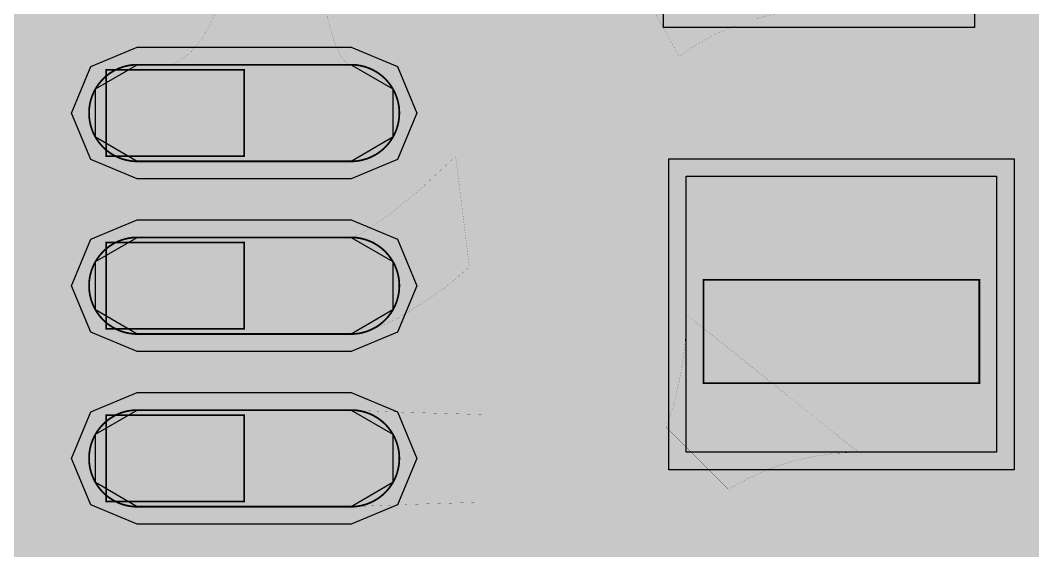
# Model space of a CAD drawing. Header units: millimetres. Extents: x -21.8 to 22.2, y -22.1 to 21.8.
# Drawn here: x -8.605 to -5.668, y 10.556 to 12.093 of the extents above; entities that cross this region are included whole.
import ezdxf

# ---------------------------------------------------------------- set-up
doc = ezdxf.new("R2010")
doc.units = ezdxf.units.MM
doc.header["$MEASUREMENT"] = 0
for name, color, linetype, true_color in [('Bottom-Layer', 7, 'Continuous', 0x0000ff), ('Component-Shape-Layer', 7, 'Continuous', 0x00cccc), ('Pin-Soldering-Layer', 7, 'Continuous', 0xcc9999), ('Top-Layer', 7, 'Continuous', 0xff0000), ('Top-Paste-Mask-Layer', 7, 'Continuous', 0x808080), ('Top-Silkscreen-Layer', 7, 'Continuous', 0xffcc00), ('Top-Solder-Mask-Layer', 7, 'Continuous', 0x800080)]:
    doc.layers.add(name, color=color, linetype=linetype, true_color=true_color)

msp = doc.modelspace()

# ---------------------------------------------------------------- hatches: boundary and pattern name
at = {"layer": 'Bottom-Layer'}
msp.add_hatch(color=256, dxfattribs=at).paths.add_polyline_path([(-20.4418, -3.8638), (-20.5686, -4.0696), (-20.6519, -4.2964), (-20.6519, 0.3841), (-20.5051, -0.0412), (-20.2129, -0.3832), (-19.8158, -0.5947), (-19.3689, -0.6462), (-18.9341, -0.5306), (-18.5717, -0.2639), (-18.3321, 0.1168), (-18.2483, 0.5588), (-18.3321, 1.0008), (-18.5717, 1.3815), (-18.9341, 1.6482), (-19.3689, 1.7638), (-19.8158, 1.7123), (-20.2129, 1.5008), (-20.5051, 1.1588), (-20.6519, 0.7335), (-20.6519, 2.9241), (-20.5051, 2.4988), (-20.2129, 2.1568), (-19.8158, 1.9453), (-19.3689, 1.8938), (-18.9341, 2.0094), (-18.5717, 2.2761), (-18.3321, 2.6568), (-18.2483, 3.0988), (-18.3321, 3.5408), (-18.5717, 3.9215), (-18.9341, 4.1882), (-19.3689, 4.3038), (-19.8158, 4.2523), (-20.2129, 4.0408), (-20.5051, 3.6988), (-20.6519, 3.2735), (-20.6519, 5.4641), (-20.6412, 5.4024), (-20.6274, 5.3413), (-20.6274, 4.8768), (-20.5794, 4.6977), (-20.4483, 4.5667), (-20.2692, 4.5187), (-19.9091, 4.5187), (-19.687, 4.4529), (-19.4564, 4.4307), (-19.2259, 4.4529), (-19.0038, 4.5187), (-18.6944, 4.5187), (-18.5154, 4.5667), (-18.3843, 4.6977), (-18.3363, 4.8768), (-18.3363, 5.1862), (-18.2483, 5.6388), (-18.3363, 6.0915), (-18.3363, 7.0937), (-18.271, 7.2033), (-18.2483, 7.3288), (-18.2483, 9.0288), (-18.2946, 9.2049), (-18.4215, 9.3355), (-18.5962, 9.3868), (-18.6448, 9.3971), (-18.6944, 9.4006), (-20.2692, 9.4006), (-20.3414, 9.3932), (-20.4106, 9.3715), (-20.5632, 9.2785), (-20.6519, 9.1233), (-20.6519, 15.3517), (-15.3617, 20.6419), (15.3417, 20.6419), (20.6319, 15.3517), (20.6319, -15.3517), (15.3417, -20.6419), (-15.3617, -20.6419), (-20.6519, -15.3517), (-20.6519, -13.2282), (-20.5198, -13.3722), (-20.3318, -13.4256), (-19.9184, -13.4256), (-19.9167, -13.4369), (-19.9162, -13.4484), (-19.9162, -15.875), (-19.8793, -16.0607), (-19.7741, -16.2181), (-16.3451, -19.6471), (-16.1877, -19.7523), (-16.002, -19.7892), (-8.7884, -19.7892), (-8.6028, -19.7523), (-8.4454, -19.6471), (-6.654, -17.8557), (-6.5488, -17.6983), (-6.5119, -17.5127), (-6.5119, -16.3186), (-6.5033, -16.3029), (-6.4874, -16.2813), (-6.3531, -16.0154), (-6.3487, -15.7176), (-6.4751, -15.4479), (-6.7068, -15.2608), (-6.9971, -15.1939), (-7.2873, -15.2608), (-7.519, -15.4479), (-7.6454, -15.7176), (-7.641, -16.0154), (-7.5067, -16.2813), (-7.4908, -16.3029), (-7.4822, -16.3186), (-7.4822, -17.3117), (-8.1375, -17.967), (-8.1375, -16.3186), (-8.1289, -16.3029), (-8.113, -16.2813), (-7.9787, -16.0154), (-7.9743, -15.7176), (-8.1007, -15.4479), (-8.3324, -15.2608), (-8.6227, -15.1939), (-8.9129, -15.2608), (-9.1446, -15.4479), (-9.271, -15.7176), (-9.2666, -16.0154), (-9.1323, -16.2813), (-9.1165, -16.3029), (-9.1078, -16.3186), (-9.1078, -18.3781), (-9.1926, -18.4629), (-15.5983, -18.4629), (-17.5489, -16.5123), (-17.5489, -15.9964), (-17.321, -16.5623), (-16.9406, -17.0392), (-16.4396, -17.3872), (-15.8599, -17.5772), (-15.2501, -17.5933), (-14.6612, -17.4341), (-14.1425, -17.1129), (-13.7375, -16.6567), (-13.4801, -16.1036), (-13.3919, -15.5), (-13.4801, -14.8964), (-13.7375, -14.3433), (-14.1425, -13.8871), (-14.6612, -13.566), (-15.2501, -13.4068), (-15.8599, -13.4228), (-16.4396, -13.6128), (-16.9406, -13.9609), (-17.321, -14.4378), (-17.5489, -15.0036), (-17.5489, -13.4002), (-16.0156, -13.4002), (-15.8366, -13.3522), (-15.7055, -13.2211), (-15.6575, -13.042), (-15.6575, -11.342), (-15.7055, -11.163), (-15.8366, -11.0319), (-16.0156, -10.9839), (-17.5489, -10.9839), (-17.5489, -10.668), (-17.549, -10.6581), (-17.5493, -10.6481), (-17.1192, -10.8333), (-16.651, -10.8409), (-16.2151, -10.67), (-15.8768, -10.3462), (-15.6872, -9.9181), (-15.6745, -9.45), (-15.522, -9.6025), (-15.522, -11.3014), (-15.485, -11.487), (-15.3799, -11.6444), (-14.4422, -12.5827), (-14.4327, -12.6103), (-14.4253, -12.643), (-14.3097, -12.9155), (-14.0872, -13.1106), (-13.8019, -13.1895), (-13.5107, -13.1363), (-13.2717, -12.9618), (-13.1324, -12.7006), (-13.1206, -12.4049), (-13.2386, -12.1335), (-13.113, -11.8105), (-13.1674, -11.4682), (-13.3871, -11.2002), (-13.712, -11.0796), (-13.7384, -11.0755), (-13.7557, -11.0705), (-14.1453, -10.6809), (-14.1453, -7.0612), (-14.1822, -6.8756), (-14.2874, -6.7182), (-15.4558, -5.5498), (-15.6132, -5.4446), (-15.7988, -5.4077), (-15.9931, -5.4077), (-15.7599, -5.0588), (-15.6601, -4.6512), (-15.7057, -4.234), (-15.8913, -3.8576), (-16.1945, -3.5675), (-16.5786, -3.3985), (-16.9973, -3.3711), (-17.4002, -3.4886), (-17.7386, -3.7368), (-17.9716, -4.0858), (-18.0712, -4.4935), (-18.0254, -4.9106), (-18.2742, -4.6617), (-18.3304, -4.2289), (-18.5366, -3.8442), (-18.8659, -3.5577), (-19.2755, -3.407), (-19.712, -3.4115), (-20.1184, -3.5707)])
at = {"layer": 'Pin-Soldering-Layer'}
for points in [[(-7.9553, 11.949), (-7.9553, 11.699), (-8.3553, 11.699), (-8.3553, 11.949)], [(-7.9553, 11.949), (-7.9553, 11.699), (-8.3553, 11.699), (-8.3553, 11.949)], [(-7.9553, 11.4486), (-7.9553, 11.1986), (-8.3553, 11.1986), (-8.3553, 11.4486)], [(-7.9553, 11.4486), (-7.9553, 11.1986), (-8.3553, 11.1986), (-8.3553, 11.4486)], [(-5.823, 11.341), (-5.823, 11.041), (-6.623, 11.041), (-6.623, 11.341)], [(-5.823, 11.341), (-5.823, 11.041), (-6.623, 11.041), (-6.623, 11.341)], [(-7.9553, 10.9482), (-7.9553, 10.6982), (-8.3553, 10.6982), (-8.3553, 10.9482)], [(-7.9553, 10.9482), (-7.9553, 10.6982), (-8.3553, 10.6982), (-8.3553, 10.9482)]]:
    msp.add_hatch(color=256, dxfattribs=at).paths.add_polyline_path(points)
at = {"layer": 'Top-Layer'}
for points in [[(-8.2653, 11.684), (-8.3866, 11.754), (-8.3866, 11.894), (-8.2653, 11.964), (-7.6453, 11.964), (-7.5241, 11.894), (-7.5241, 11.754), (-7.6453, 11.684)], [(-5.773, 10.841), (-6.673, 10.841), (-6.673, 11.641), (-5.773, 11.641)], [(-8.2653, 11.1836), (-8.3866, 11.2536), (-8.3866, 11.3936), (-8.2653, 11.4636), (-7.6453, 11.4636), (-7.5241, 11.3936), (-7.5241, 11.2536), (-7.6453, 11.1836)], [(-8.2653, 10.6832), (-8.3866, 10.7532), (-8.3866, 10.8932), (-8.2653, 10.9632), (-7.6453, 10.9632), (-7.5241, 10.8932), (-7.5241, 10.7532), (-7.6453, 10.6832)]]:
    msp.add_hatch(color=256, dxfattribs=at).paths.add_polyline_path(points)
at = {"layer": 'Top-Paste-Mask-Layer'}
for points in [[(-8.4053, 11.8201), (-8.4053, 11.8279), (-8.4048, 11.8356), (-8.404, 11.8432), (-8.4027, 11.8509), (-8.401, 11.8584), (-8.3989, 11.8658), (-8.3964, 11.8731), (-8.3935, 11.8802), (-8.3902, 11.8872), (-8.3866, 11.894), (-8.3825, 11.9006), (-8.3781, 11.9069), (-8.3734, 11.913), (-8.3683, 11.9188), (-8.3629, 11.9244), (-8.3573, 11.9296), (-8.3513, 11.9345), (-8.3451, 11.9391), (-8.3386, 11.9433), (-8.3319, 11.9471), (-8.325, 11.9506), (-8.318, 11.9537), (-8.3108, 11.9564), (-8.3034, 11.9587), (-8.2959, 11.9606), (-8.2883, 11.9621), (-8.2807, 11.9632), (-8.273, 11.9638), (-8.2653, 11.964), (-7.6453, 11.964), (-7.6376, 11.9638), (-7.6299, 11.9632), (-7.6223, 11.9621), (-7.6147, 11.9606), (-7.6072, 11.9587), (-7.5998, 11.9564), (-7.5926, 11.9537), (-7.5856, 11.9506), (-7.5787, 11.9471), (-7.572, 11.9433), (-7.5655, 11.9391), (-7.5593, 11.9345), (-7.5534, 11.9296), (-7.5477, 11.9244), (-7.5423, 11.9188), (-7.5372, 11.913), (-7.5325, 11.9069), (-7.5281, 11.9006), (-7.5241, 11.894), (-7.5204, 11.8872), (-7.5171, 11.8802), (-7.5142, 11.8731), (-7.5117, 11.8658), (-7.5096, 11.8584), (-7.5079, 11.8509), (-7.5066, 11.8432), (-7.5058, 11.8356), (-7.5054, 11.8279), (-7.5054, 11.8201), (-7.5058, 11.8124), (-7.5066, 11.8048), (-7.5079, 11.7972), (-7.5096, 11.7896), (-7.5117, 11.7822), (-7.5142, 11.7749), (-7.5171, 11.7678), (-7.5204, 11.7608), (-7.5241, 11.754), (-7.5281, 11.7474), (-7.5325, 11.7411), (-7.5372, 11.735), (-7.5423, 11.7292), (-7.5477, 11.7236), (-7.5534, 11.7184), (-7.5593, 11.7135), (-7.5655, 11.7089), (-7.572, 11.7047), (-7.5787, 11.7009), (-7.5856, 11.6974), (-7.5926, 11.6943), (-7.5998, 11.6916), (-7.6072, 11.6893), (-7.6147, 11.6874), (-7.6223, 11.6859), (-7.6299, 11.6848), (-7.6376, 11.6842), (-7.6453, 11.684), (-8.2653, 11.684), (-8.273, 11.6842), (-8.2807, 11.6848), (-8.2883, 11.6859), (-8.2959, 11.6874), (-8.3034, 11.6893), (-8.3108, 11.6916), (-8.318, 11.6943), (-8.325, 11.6974), (-8.3319, 11.7009), (-8.3386, 11.7047), (-8.3451, 11.7089), (-8.3513, 11.7135), (-8.3573, 11.7184), (-8.3629, 11.7236), (-8.3683, 11.7292), (-8.3734, 11.735), (-8.3781, 11.7411), (-8.3825, 11.7474), (-8.3866, 11.754), (-8.3902, 11.7608), (-8.3935, 11.7678), (-8.3964, 11.7749), (-8.3989, 11.7822), (-8.401, 11.7896), (-8.4027, 11.7972), (-8.404, 11.8048), (-8.4048, 11.8124)], [(-8.4053, 11.8201), (-8.4053, 11.8279), (-8.4048, 11.8356), (-8.404, 11.8432), (-8.4027, 11.8509), (-8.401, 11.8584), (-8.3989, 11.8658), (-8.3964, 11.8731), (-8.3935, 11.8802), (-8.3902, 11.8872), (-8.3866, 11.894), (-8.3825, 11.9006), (-8.3781, 11.9069), (-8.3734, 11.913), (-8.3683, 11.9188), (-8.3629, 11.9244), (-8.3573, 11.9296), (-8.3513, 11.9345), (-8.3451, 11.9391), (-8.3386, 11.9433), (-8.3319, 11.9471), (-8.325, 11.9506), (-8.318, 11.9537), (-8.3108, 11.9564), (-8.3034, 11.9587), (-8.2959, 11.9606), (-8.2883, 11.9621), (-8.2807, 11.9632), (-8.273, 11.9638), (-8.2653, 11.964), (-7.6453, 11.964), (-7.6376, 11.9638), (-7.6299, 11.9632), (-7.6223, 11.9621), (-7.6147, 11.9606), (-7.6072, 11.9587), (-7.5998, 11.9564), (-7.5926, 11.9537), (-7.5856, 11.9506), (-7.5787, 11.9471), (-7.572, 11.9433), (-7.5655, 11.9391), (-7.5593, 11.9345), (-7.5534, 11.9296), (-7.5477, 11.9244), (-7.5423, 11.9188), (-7.5372, 11.913), (-7.5325, 11.9069), (-7.5281, 11.9006), (-7.5241, 11.894), (-7.5204, 11.8872), (-7.5171, 11.8802), (-7.5142, 11.8731), (-7.5117, 11.8658), (-7.5096, 11.8584), (-7.5079, 11.8509), (-7.5066, 11.8432), (-7.5058, 11.8356), (-7.5054, 11.8279), (-7.5054, 11.8201), (-7.5058, 11.8124), (-7.5066, 11.8048), (-7.5079, 11.7972), (-7.5096, 11.7896), (-7.5117, 11.7822), (-7.5142, 11.7749), (-7.5171, 11.7678), (-7.5204, 11.7608), (-7.5241, 11.754), (-7.5281, 11.7474), (-7.5325, 11.7411), (-7.5372, 11.735), (-7.5423, 11.7292), (-7.5477, 11.7236), (-7.5534, 11.7184), (-7.5593, 11.7135), (-7.5655, 11.7089), (-7.572, 11.7047), (-7.5787, 11.7009), (-7.5856, 11.6974), (-7.5926, 11.6943), (-7.5998, 11.6916), (-7.6072, 11.6893), (-7.6147, 11.6874), (-7.6223, 11.6859), (-7.6299, 11.6848), (-7.6376, 11.6842), (-7.6453, 11.684), (-8.2653, 11.684), (-8.273, 11.6842), (-8.2807, 11.6848), (-8.2883, 11.6859), (-8.2959, 11.6874), (-8.3034, 11.6893), (-8.3108, 11.6916), (-8.318, 11.6943), (-8.325, 11.6974), (-8.3319, 11.7009), (-8.3386, 11.7047), (-8.3451, 11.7089), (-8.3513, 11.7135), (-8.3573, 11.7184), (-8.3629, 11.7236), (-8.3683, 11.7292), (-8.3734, 11.735), (-8.3781, 11.7411), (-8.3825, 11.7474), (-8.3866, 11.754), (-8.3902, 11.7608), (-8.3935, 11.7678), (-8.3964, 11.7749), (-8.3989, 11.7822), (-8.401, 11.7896), (-8.4027, 11.7972), (-8.404, 11.8048), (-8.4048, 11.8124)], [(-5.773, 10.841), (-6.673, 10.841), (-6.673, 11.641), (-5.773, 11.641)], [(-8.4048, 11.3352), (-8.404, 11.3428), (-8.4027, 11.3505), (-8.401, 11.358), (-8.3989, 11.3654), (-8.3964, 11.3727), (-8.3935, 11.3799), (-8.3902, 11.3868), (-8.3866, 11.3936), (-8.3825, 11.4002), (-8.3781, 11.4065), (-8.3734, 11.4126), (-8.3683, 11.4184), (-8.3629, 11.424), (-8.3573, 11.4292), (-8.3513, 11.4341), (-8.3451, 11.4387), (-8.3386, 11.4429), (-8.3319, 11.4468), (-8.325, 11.4502), (-8.318, 11.4533), (-8.3108, 11.456), (-8.3034, 11.4583), (-8.2959, 11.4602), (-8.2883, 11.4617), (-8.2807, 11.4628), (-8.273, 11.4634), (-8.2653, 11.4636), (-7.6453, 11.4636), (-7.6376, 11.4634), (-7.6299, 11.4628), (-7.6223, 11.4617), (-7.6147, 11.4602), (-7.6072, 11.4583), (-7.5998, 11.456), (-7.5926, 11.4533), (-7.5856, 11.4502), (-7.5787, 11.4468), (-7.572, 11.4429), (-7.5655, 11.4387), (-7.5593, 11.4341), (-7.5534, 11.4292), (-7.5477, 11.424), (-7.5423, 11.4184), (-7.5372, 11.4126), (-7.5325, 11.4065), (-7.5281, 11.4002), (-7.5241, 11.3936), (-7.5204, 11.3868), (-7.5171, 11.3799), (-7.5142, 11.3727), (-7.5117, 11.3654), (-7.5096, 11.358), (-7.5079, 11.3505), (-7.5066, 11.3428), (-7.5058, 11.3352), (-7.5054, 11.3275), (-7.5054, 11.3198), (-7.5058, 11.3121), (-7.5066, 11.3044), (-7.5079, 11.2968), (-7.5096, 11.2893), (-7.5117, 11.2818), (-7.5142, 11.2745), (-7.5171, 11.2674), (-7.5204, 11.2604), (-7.5241, 11.2536), (-7.5281, 11.247), (-7.5325, 11.2407), (-7.5372, 11.2346), (-7.5423, 11.2288), (-7.5477, 11.2233), (-7.5534, 11.218), (-7.5593, 11.2131), (-7.5655, 11.2086), (-7.572, 11.2043), (-7.5787, 11.2005), (-7.5856, 11.197), (-7.5926, 11.1939), (-7.5998, 11.1912), (-7.6072, 11.1889), (-7.6147, 11.187), (-7.6223, 11.1855), (-7.6299, 11.1845), (-7.6376, 11.1838), (-7.6453, 11.1836), (-8.2653, 11.1836), (-8.273, 11.1838), (-8.2807, 11.1845), (-8.2883, 11.1855), (-8.2959, 11.187), (-8.3034, 11.1889), (-8.3108, 11.1912), (-8.318, 11.1939), (-8.325, 11.197), (-8.3319, 11.2005), (-8.3386, 11.2043), (-8.3451, 11.2086), (-8.3513, 11.2131), (-8.3573, 11.218), (-8.3629, 11.2233), (-8.3683, 11.2288), (-8.3734, 11.2346), (-8.3781, 11.2407), (-8.3825, 11.247), (-8.3866, 11.2536), (-8.3902, 11.2604), (-8.3935, 11.2674), (-8.3964, 11.2745), (-8.3989, 11.2818), (-8.401, 11.2893), (-8.4027, 11.2968), (-8.404, 11.3044), (-8.4048, 11.3121), (-8.4053, 11.3198), (-8.4053, 11.3275)], [(-8.4048, 11.3352), (-8.404, 11.3428), (-8.4027, 11.3505), (-8.401, 11.358), (-8.3989, 11.3654), (-8.3964, 11.3727), (-8.3935, 11.3799), (-8.3902, 11.3868), (-8.3866, 11.3936), (-8.3825, 11.4002), (-8.3781, 11.4065), (-8.3734, 11.4126), (-8.3683, 11.4184), (-8.3629, 11.424), (-8.3573, 11.4292), (-8.3513, 11.4341), (-8.3451, 11.4387), (-8.3386, 11.4429), (-8.3319, 11.4468), (-8.325, 11.4502), (-8.318, 11.4533), (-8.3108, 11.456), (-8.3034, 11.4583), (-8.2959, 11.4602), (-8.2883, 11.4617), (-8.2807, 11.4628), (-8.273, 11.4634), (-8.2653, 11.4636), (-7.6453, 11.4636), (-7.6376, 11.4634), (-7.6299, 11.4628), (-7.6223, 11.4617), (-7.6147, 11.4602), (-7.6072, 11.4583), (-7.5998, 11.456), (-7.5926, 11.4533), (-7.5856, 11.4502), (-7.5787, 11.4468), (-7.572, 11.4429), (-7.5655, 11.4387), (-7.5593, 11.4341), (-7.5534, 11.4292), (-7.5477, 11.424), (-7.5423, 11.4184), (-7.5372, 11.4126), (-7.5325, 11.4065), (-7.5281, 11.4002), (-7.5241, 11.3936), (-7.5204, 11.3868), (-7.5171, 11.3799), (-7.5142, 11.3727), (-7.5117, 11.3654), (-7.5096, 11.358), (-7.5079, 11.3505), (-7.5066, 11.3428), (-7.5058, 11.3352), (-7.5054, 11.3275), (-7.5054, 11.3198), (-7.5058, 11.3121), (-7.5066, 11.3044), (-7.5079, 11.2968), (-7.5096, 11.2893), (-7.5117, 11.2818), (-7.5142, 11.2745), (-7.5171, 11.2674), (-7.5204, 11.2604), (-7.5241, 11.2536), (-7.5281, 11.247), (-7.5325, 11.2407), (-7.5372, 11.2346), (-7.5423, 11.2288), (-7.5477, 11.2233), (-7.5534, 11.218), (-7.5593, 11.2131), (-7.5655, 11.2086), (-7.572, 11.2043), (-7.5787, 11.2005), (-7.5856, 11.197), (-7.5926, 11.1939), (-7.5998, 11.1912), (-7.6072, 11.1889), (-7.6147, 11.187), (-7.6223, 11.1855), (-7.6299, 11.1845), (-7.6376, 11.1838), (-7.6453, 11.1836), (-8.2653, 11.1836), (-8.273, 11.1838), (-8.2807, 11.1845), (-8.2883, 11.1855), (-8.2959, 11.187), (-8.3034, 11.1889), (-8.3108, 11.1912), (-8.318, 11.1939), (-8.325, 11.197), (-8.3319, 11.2005), (-8.3386, 11.2043), (-8.3451, 11.2086), (-8.3513, 11.2131), (-8.3573, 11.218), (-8.3629, 11.2233), (-8.3683, 11.2288), (-8.3734, 11.2346), (-8.3781, 11.2407), (-8.3825, 11.247), (-8.3866, 11.2536), (-8.3902, 11.2604), (-8.3935, 11.2674), (-8.3964, 11.2745), (-8.3989, 11.2818), (-8.401, 11.2893), (-8.4027, 11.2968), (-8.404, 11.3044), (-8.4048, 11.3121), (-8.4053, 11.3198), (-8.4053, 11.3275)], [(-8.4053, 10.8194), (-8.4053, 10.8271), (-8.4048, 10.8348), (-8.404, 10.8425), (-8.4027, 10.8501), (-8.401, 10.8576), (-8.3989, 10.865), (-8.3964, 10.8723), (-8.3935, 10.8795), (-8.3902, 10.8865), (-8.3866, 10.8932), (-8.3825, 10.8998), (-8.3781, 10.9061), (-8.3734, 10.9122), (-8.3683, 10.9181), (-8.3629, 10.9236), (-8.3573, 10.9288), (-8.3513, 10.9337), (-8.3451, 10.9383), (-8.3386, 10.9425), (-8.3319, 10.9464), (-8.325, 10.9499), (-8.318, 10.953), (-8.3108, 10.9557), (-8.3034, 10.958), (-8.2959, 10.9599), (-8.2883, 10.9613), (-8.2807, 10.9624), (-8.273, 10.963), (-8.2653, 10.9632), (-7.6453, 10.9632), (-7.6376, 10.963), (-7.6299, 10.9624), (-7.6223, 10.9613), (-7.6147, 10.9599), (-7.6072, 10.958), (-7.5998, 10.9557), (-7.5926, 10.953), (-7.5856, 10.9499), (-7.5787, 10.9464), (-7.572, 10.9425), (-7.5655, 10.9383), (-7.5593, 10.9337), (-7.5534, 10.9288), (-7.5477, 10.9236), (-7.5423, 10.9181), (-7.5372, 10.9122), (-7.5325, 10.9061), (-7.5281, 10.8998), (-7.5241, 10.8932), (-7.5204, 10.8865), (-7.5171, 10.8795), (-7.5142, 10.8723), (-7.5117, 10.865), (-7.5096, 10.8576), (-7.5079, 10.8501), (-7.5066, 10.8425), (-7.5058, 10.8348), (-7.5054, 10.8271), (-7.5054, 10.8194), (-7.5058, 10.8117), (-7.5066, 10.804), (-7.5079, 10.7964), (-7.5096, 10.7889), (-7.5117, 10.7815), (-7.5142, 10.7741), (-7.5171, 10.767), (-7.5204, 10.76), (-7.5241, 10.7532), (-7.5281, 10.7467), (-7.5325, 10.7403), (-7.5372, 10.7342), (-7.5423, 10.7284), (-7.5477, 10.7229), (-7.5534, 10.7177), (-7.5593, 10.7128), (-7.5655, 10.7082), (-7.572, 10.704), (-7.5787, 10.7001), (-7.5856, 10.6966), (-7.5926, 10.6935), (-7.5998, 10.6908), (-7.6072, 10.6885), (-7.6147, 10.6866), (-7.6223, 10.6851), (-7.6299, 10.6841), (-7.6376, 10.6834), (-7.6453, 10.6832), (-8.2653, 10.6832), (-8.273, 10.6834), (-8.2807, 10.6841), (-8.2883, 10.6851), (-8.2959, 10.6866), (-8.3034, 10.6885), (-8.3108, 10.6908), (-8.318, 10.6935), (-8.325, 10.6966), (-8.3319, 10.7001), (-8.3386, 10.704), (-8.3451, 10.7082), (-8.3513, 10.7128), (-8.3573, 10.7177), (-8.3629, 10.7229), (-8.3683, 10.7284), (-8.3734, 10.7342), (-8.3781, 10.7403), (-8.3825, 10.7467), (-8.3866, 10.7532), (-8.3902, 10.76), (-8.3935, 10.767), (-8.3964, 10.7741), (-8.3989, 10.7815), (-8.401, 10.7889), (-8.4027, 10.7964), (-8.404, 10.804), (-8.4048, 10.8117)], [(-8.4053, 10.8194), (-8.4053, 10.8271), (-8.4048, 10.8348), (-8.404, 10.8425), (-8.4027, 10.8501), (-8.401, 10.8576), (-8.3989, 10.865), (-8.3964, 10.8723), (-8.3935, 10.8795), (-8.3902, 10.8865), (-8.3866, 10.8932), (-8.3825, 10.8998), (-8.3781, 10.9061), (-8.3734, 10.9122), (-8.3683, 10.9181), (-8.3629, 10.9236), (-8.3573, 10.9288), (-8.3513, 10.9337), (-8.3451, 10.9383), (-8.3386, 10.9425), (-8.3319, 10.9464), (-8.325, 10.9499), (-8.318, 10.953), (-8.3108, 10.9557), (-8.3034, 10.958), (-8.2959, 10.9599), (-8.2883, 10.9613), (-8.2807, 10.9624), (-8.273, 10.963), (-8.2653, 10.9632), (-7.6453, 10.9632), (-7.6376, 10.963), (-7.6299, 10.9624), (-7.6223, 10.9613), (-7.6147, 10.9599), (-7.6072, 10.958), (-7.5998, 10.9557), (-7.5926, 10.953), (-7.5856, 10.9499), (-7.5787, 10.9464), (-7.572, 10.9425), (-7.5655, 10.9383), (-7.5593, 10.9337), (-7.5534, 10.9288), (-7.5477, 10.9236), (-7.5423, 10.9181), (-7.5372, 10.9122), (-7.5325, 10.9061), (-7.5281, 10.8998), (-7.5241, 10.8932), (-7.5204, 10.8865), (-7.5171, 10.8795), (-7.5142, 10.8723), (-7.5117, 10.865), (-7.5096, 10.8576), (-7.5079, 10.8501), (-7.5066, 10.8425), (-7.5058, 10.8348), (-7.5054, 10.8271), (-7.5054, 10.8194), (-7.5058, 10.8117), (-7.5066, 10.804), (-7.5079, 10.7964), (-7.5096, 10.7889), (-7.5117, 10.7815), (-7.5142, 10.7741), (-7.5171, 10.767), (-7.5204, 10.76), (-7.5241, 10.7532), (-7.5281, 10.7467), (-7.5325, 10.7403), (-7.5372, 10.7342), (-7.5423, 10.7284), (-7.5477, 10.7229), (-7.5534, 10.7177), (-7.5593, 10.7128), (-7.5655, 10.7082), (-7.572, 10.704), (-7.5787, 10.7001), (-7.5856, 10.6966), (-7.5926, 10.6935), (-7.5998, 10.6908), (-7.6072, 10.6885), (-7.6147, 10.6866), (-7.6223, 10.6851), (-7.6299, 10.6841), (-7.6376, 10.6834), (-7.6453, 10.6832), (-8.2653, 10.6832), (-8.273, 10.6834), (-8.2807, 10.6841), (-8.2883, 10.6851), (-8.2959, 10.6866), (-8.3034, 10.6885), (-8.3108, 10.6908), (-8.318, 10.6935), (-8.325, 10.6966), (-8.3319, 10.7001), (-8.3386, 10.704), (-8.3451, 10.7082), (-8.3513, 10.7128), (-8.3573, 10.7177), (-8.3629, 10.7229), (-8.3683, 10.7284), (-8.3734, 10.7342), (-8.3781, 10.7403), (-8.3825, 10.7467), (-8.3866, 10.7532), (-8.3902, 10.76), (-8.3935, 10.767), (-8.3964, 10.7741), (-8.3989, 10.7815), (-8.401, 10.7889), (-8.4027, 10.7964), (-8.404, 10.804), (-8.4048, 10.8117)]]:
    msp.add_hatch(color=256, dxfattribs=at).paths.add_polyline_path(points)
at = {"layer": 'Top-Solder-Mask-Layer'}
for points in [[(-6.7388, 12.0722), (-6.7388, 13.0738), (-5.8372, 13.0738), (-5.8372, 12.0722)], [(-8.2653, 11.6332), (-8.4002, 11.6891), (-8.4561, 11.824), (-8.4002, 11.9589), (-8.2653, 12.0148), (-7.6453, 12.0148), (-7.5104, 11.9589), (-7.4545, 11.824), (-7.5104, 11.6891), (-7.6453, 11.6332)], [(-5.7222, 10.7902), (-6.7238, 10.7902), (-6.7238, 11.6918), (-5.7222, 11.6918)], [(-8.2653, 11.1328), (-8.4002, 11.1887), (-8.4561, 11.3236), (-8.4002, 11.4585), (-8.2653, 11.5144), (-7.6453, 11.5144), (-7.5104, 11.4585), (-7.4545, 11.3236), (-7.5104, 11.1887), (-7.6453, 11.1328)], [(-8.2653, 10.6324), (-8.4002, 10.6883), (-8.4561, 10.8232), (-8.4002, 10.9582), (-8.2653, 11.014), (-7.6453, 11.014), (-7.5104, 10.9582), (-7.4545, 10.8232), (-7.5104, 10.6883), (-7.6453, 10.6324)]]:
    msp.add_hatch(color=256, dxfattribs=at).paths.add_polyline_path(points)

# ---------------------------------------------------------------- linework, layer by layer
at = {"layer": 'Bottom-Layer', "const_width": 0.762}
msp.add_lwpolyline([(-8.128, 12.7), (-9.144, 11.684)], dxfattribs=at)
at = {"layer": 'Component-Shape-Layer', "const_width": 0.0508}
for points in [[(-12.9553, 7.823), (-12.9553, 12.823), (-7.9553, 12.823), (-7.9553, 7.823)], [(-12.9553, 7.823), (-12.9553, 12.823), (-7.9553, 12.823), (-7.9553, 7.823)], [(-5.823, 9.741), (-6.623, 9.741), (-6.623, 11.341), (-5.823, 11.341)], [(-5.823, 9.741), (-6.623, 9.741), (-6.623, 11.341), (-5.823, 11.341)]]:
    msp.add_lwpolyline(points, close=True, dxfattribs=at)
at = {"layer": 'Pin-Soldering-Layer', "const_width": 0.00508}
for points in [[(-7.9553, 11.949), (-7.9553, 11.699), (-8.3553, 11.699), (-8.3553, 11.949)], [(-7.9553, 11.949), (-7.9553, 11.699), (-8.3553, 11.699), (-8.3553, 11.949)], [(-7.9553, 11.4486), (-7.9553, 11.1986), (-8.3553, 11.1986), (-8.3553, 11.4486)], [(-7.9553, 11.4486), (-7.9553, 11.1986), (-8.3553, 11.1986), (-8.3553, 11.4486)], [(-5.823, 11.341), (-5.823, 11.041), (-6.623, 11.041), (-6.623, 11.341)], [(-5.823, 11.341), (-5.823, 11.041), (-6.623, 11.041), (-6.623, 11.341)], [(-7.9553, 10.9482), (-7.9553, 10.6982), (-8.3553, 10.6982), (-8.3553, 10.9482)], [(-7.9553, 10.9482), (-7.9553, 10.6982), (-8.3553, 10.6982), (-8.3553, 10.9482)]]:
    msp.add_lwpolyline(points, close=True, dxfattribs=at)
at = {"layer": 'Top-Layer', "const_width": 0.254}
for points in [[(-7.8654, 13.97), (-7.8654, 11.9139)], [(-6.288, 12.573), (-7.5374, 11.3236)], [(-7.8654, 11.9139), (-7.9553, 11.824)], [(-7.5374, 11.3236), (-7.9553, 11.3236)], [(-6.6408, 10.8232), (-6.223, 11.241)], [(-7.9553, 10.8232), (-6.6408, 10.8232)]]:
    msp.add_lwpolyline(points, dxfattribs=at)
at = {"layer": 'Top-Layer', "const_width": 0.000254}
for points in [[(-6.6931, 11.9883), (-6.8227, 12.2179, 0.162), (-6.688, 12.622), (-6.289, 12.123, 0.162)], [(-6.551, 10.7334), (-6.7306, 10.913, 0.087), (-6.673, 11.2401), (-6.174, 10.841, 0.14)]]:
    msp.add_lwpolyline(points, format="xyb", close=True, dxfattribs=at)
for points in [[(-7.9924, 12.345), (-7.7384, 12.345), (-7.7363, 12.2739), (-7.7304, 12.2051), (-7.7212, 12.1407), (-7.7093, 12.0831), (-7.6952, 12.0343), (-7.6795, 11.9968), (-7.6627, 11.9726), (-7.654, 11.9662), (-7.6453, 11.964), (-8.1829, 11.964), (-8.165, 11.9662), (-8.1473, 11.9726), (-8.1129, 11.9968), (-8.0807, 12.0343), (-8.0519, 12.0831), (-8.0275, 12.1407), (-8.0088, 12.2051), (-7.9967, 12.2739)], [(-7.3418, 11.6989), (-7.3022, 11.3793), (-7.342, 11.3428), (-7.3867, 11.3074), (-7.4828, 11.2448), (-7.5301, 11.2197), (-7.5744, 11.2004), (-7.6134, 11.188), (-7.6453, 11.1836), (-7.6453, 11.4636), (-7.6273, 11.4689), (-7.6, 11.4838), (-7.5249, 11.5371), (-7.434, 11.6125)], [(-7.2643, 10.9502), (-7.2643, 10.6962), (-7.4834, 10.6897), (-7.6453, 10.6832), (-7.6453, 10.9632), (-7.4834, 10.9567)]]:
    msp.add_lwpolyline(points, close=True, dxfattribs=at)
at = {"layer": 'Top-Layer'}
for points in [[(-8.2653, 11.684), (-8.3866, 11.754), (-8.3866, 11.894), (-8.2653, 11.964), (-7.6453, 11.964), (-7.5241, 11.894), (-7.5241, 11.754), (-7.6453, 11.684)], [(-5.773, 10.841), (-6.673, 10.841), (-6.673, 11.641), (-5.773, 11.641)], [(-8.2653, 11.1836), (-8.3866, 11.2536), (-8.3866, 11.3936), (-8.2653, 11.4636), (-7.6453, 11.4636), (-7.5241, 11.3936), (-7.5241, 11.2536), (-7.6453, 11.1836)], [(-8.2653, 10.6832), (-8.3866, 10.7532), (-8.3866, 10.8932), (-8.2653, 10.9632), (-7.6453, 10.9632), (-7.5241, 10.8932), (-7.5241, 10.7532), (-7.6453, 10.6832)]]:
    msp.add_lwpolyline(points, close=True, dxfattribs=at)
at = {"layer": 'Top-Paste-Mask-Layer', "const_width": 0.00508}
for points in [[(-8.4053, 11.8201), (-8.4053, 11.8279), (-8.4048, 11.8356), (-8.404, 11.8432), (-8.4027, 11.8509), (-8.401, 11.8584), (-8.3989, 11.8658), (-8.3964, 11.8731), (-8.3935, 11.8802), (-8.3902, 11.8872), (-8.3866, 11.894), (-8.3825, 11.9006), (-8.3781, 11.9069), (-8.3734, 11.913), (-8.3683, 11.9188), (-8.3629, 11.9244), (-8.3573, 11.9296), (-8.3513, 11.9345), (-8.3451, 11.9391), (-8.3386, 11.9433), (-8.3319, 11.9471), (-8.325, 11.9506), (-8.318, 11.9537), (-8.3108, 11.9564), (-8.3034, 11.9587), (-8.2959, 11.9606), (-8.2883, 11.9621), (-8.2807, 11.9632), (-8.273, 11.9638), (-8.2653, 11.964), (-7.6453, 11.964), (-7.6376, 11.9638), (-7.6299, 11.9632), (-7.6223, 11.9621), (-7.6147, 11.9606), (-7.6072, 11.9587), (-7.5998, 11.9564), (-7.5926, 11.9537), (-7.5856, 11.9506), (-7.5787, 11.9471), (-7.572, 11.9433), (-7.5655, 11.9391), (-7.5593, 11.9345), (-7.5534, 11.9296), (-7.5477, 11.9244), (-7.5423, 11.9188), (-7.5372, 11.913), (-7.5325, 11.9069), (-7.5281, 11.9006), (-7.5241, 11.894), (-7.5204, 11.8872), (-7.5171, 11.8802), (-7.5142, 11.8731), (-7.5117, 11.8658), (-7.5096, 11.8584), (-7.5079, 11.8509), (-7.5066, 11.8432), (-7.5058, 11.8356), (-7.5054, 11.8279), (-7.5054, 11.8201), (-7.5058, 11.8124), (-7.5066, 11.8048), (-7.5079, 11.7972), (-7.5096, 11.7896), (-7.5117, 11.7822), (-7.5142, 11.7749), (-7.5171, 11.7678), (-7.5204, 11.7608), (-7.5241, 11.754), (-7.5281, 11.7474), (-7.5325, 11.7411), (-7.5372, 11.735), (-7.5423, 11.7292), (-7.5477, 11.7236), (-7.5534, 11.7184), (-7.5593, 11.7135), (-7.5655, 11.7089), (-7.572, 11.7047), (-7.5787, 11.7009), (-7.5856, 11.6974), (-7.5926, 11.6943), (-7.5998, 11.6916), (-7.6072, 11.6893), (-7.6147, 11.6874), (-7.6223, 11.6859), (-7.6299, 11.6848), (-7.6376, 11.6842), (-7.6453, 11.684), (-8.2653, 11.684), (-8.273, 11.6842), (-8.2807, 11.6848), (-8.2883, 11.6859), (-8.2959, 11.6874), (-8.3034, 11.6893), (-8.3108, 11.6916), (-8.318, 11.6943), (-8.325, 11.6974), (-8.3319, 11.7009), (-8.3386, 11.7047), (-8.3451, 11.7089), (-8.3513, 11.7135), (-8.3573, 11.7184), (-8.3629, 11.7236), (-8.3683, 11.7292), (-8.3734, 11.735), (-8.3781, 11.7411), (-8.3825, 11.7474), (-8.3866, 11.754), (-8.3902, 11.7608), (-8.3935, 11.7678), (-8.3964, 11.7749), (-8.3989, 11.7822), (-8.401, 11.7896), (-8.4027, 11.7972), (-8.404, 11.8048), (-8.4048, 11.8124)], [(-8.4053, 11.8201), (-8.4053, 11.8279), (-8.4048, 11.8356), (-8.404, 11.8432), (-8.4027, 11.8509), (-8.401, 11.8584), (-8.3989, 11.8658), (-8.3964, 11.8731), (-8.3935, 11.8802), (-8.3902, 11.8872), (-8.3866, 11.894), (-8.3825, 11.9006), (-8.3781, 11.9069), (-8.3734, 11.913), (-8.3683, 11.9188), (-8.3629, 11.9244), (-8.3573, 11.9296), (-8.3513, 11.9345), (-8.3451, 11.9391), (-8.3386, 11.9433), (-8.3319, 11.9471), (-8.325, 11.9506), (-8.318, 11.9537), (-8.3108, 11.9564), (-8.3034, 11.9587), (-8.2959, 11.9606), (-8.2883, 11.9621), (-8.2807, 11.9632), (-8.273, 11.9638), (-8.2653, 11.964), (-7.6453, 11.964), (-7.6376, 11.9638), (-7.6299, 11.9632), (-7.6223, 11.9621), (-7.6147, 11.9606), (-7.6072, 11.9587), (-7.5998, 11.9564), (-7.5926, 11.9537), (-7.5856, 11.9506), (-7.5787, 11.9471), (-7.572, 11.9433), (-7.5655, 11.9391), (-7.5593, 11.9345), (-7.5534, 11.9296), (-7.5477, 11.9244), (-7.5423, 11.9188), (-7.5372, 11.913), (-7.5325, 11.9069), (-7.5281, 11.9006), (-7.5241, 11.894), (-7.5204, 11.8872), (-7.5171, 11.8802), (-7.5142, 11.8731), (-7.5117, 11.8658), (-7.5096, 11.8584), (-7.5079, 11.8509), (-7.5066, 11.8432), (-7.5058, 11.8356), (-7.5054, 11.8279), (-7.5054, 11.8201), (-7.5058, 11.8124), (-7.5066, 11.8048), (-7.5079, 11.7972), (-7.5096, 11.7896), (-7.5117, 11.7822), (-7.5142, 11.7749), (-7.5171, 11.7678), (-7.5204, 11.7608), (-7.5241, 11.754), (-7.5281, 11.7474), (-7.5325, 11.7411), (-7.5372, 11.735), (-7.5423, 11.7292), (-7.5477, 11.7236), (-7.5534, 11.7184), (-7.5593, 11.7135), (-7.5655, 11.7089), (-7.572, 11.7047), (-7.5787, 11.7009), (-7.5856, 11.6974), (-7.5926, 11.6943), (-7.5998, 11.6916), (-7.6072, 11.6893), (-7.6147, 11.6874), (-7.6223, 11.6859), (-7.6299, 11.6848), (-7.6376, 11.6842), (-7.6453, 11.684), (-8.2653, 11.684), (-8.273, 11.6842), (-8.2807, 11.6848), (-8.2883, 11.6859), (-8.2959, 11.6874), (-8.3034, 11.6893), (-8.3108, 11.6916), (-8.318, 11.6943), (-8.325, 11.6974), (-8.3319, 11.7009), (-8.3386, 11.7047), (-8.3451, 11.7089), (-8.3513, 11.7135), (-8.3573, 11.7184), (-8.3629, 11.7236), (-8.3683, 11.7292), (-8.3734, 11.735), (-8.3781, 11.7411), (-8.3825, 11.7474), (-8.3866, 11.754), (-8.3902, 11.7608), (-8.3935, 11.7678), (-8.3964, 11.7749), (-8.3989, 11.7822), (-8.401, 11.7896), (-8.4027, 11.7972), (-8.404, 11.8048), (-8.4048, 11.8124)], [(-8.4048, 11.3352), (-8.404, 11.3428), (-8.4027, 11.3505), (-8.401, 11.358), (-8.3989, 11.3654), (-8.3964, 11.3727), (-8.3935, 11.3799), (-8.3902, 11.3868), (-8.3866, 11.3936), (-8.3825, 11.4002), (-8.3781, 11.4065), (-8.3734, 11.4126), (-8.3683, 11.4184), (-8.3629, 11.424), (-8.3573, 11.4292), (-8.3513, 11.4341), (-8.3451, 11.4387), (-8.3386, 11.4429), (-8.3319, 11.4468), (-8.325, 11.4502), (-8.318, 11.4533), (-8.3108, 11.456), (-8.3034, 11.4583), (-8.2959, 11.4602), (-8.2883, 11.4617), (-8.2807, 11.4628), (-8.273, 11.4634), (-8.2653, 11.4636), (-7.6453, 11.4636), (-7.6376, 11.4634), (-7.6299, 11.4628), (-7.6223, 11.4617), (-7.6147, 11.4602), (-7.6072, 11.4583), (-7.5998, 11.456), (-7.5926, 11.4533), (-7.5856, 11.4502), (-7.5787, 11.4468), (-7.572, 11.4429), (-7.5655, 11.4387), (-7.5593, 11.4341), (-7.5534, 11.4292), (-7.5477, 11.424), (-7.5423, 11.4184), (-7.5372, 11.4126), (-7.5325, 11.4065), (-7.5281, 11.4002), (-7.5241, 11.3936), (-7.5204, 11.3868), (-7.5171, 11.3799), (-7.5142, 11.3727), (-7.5117, 11.3654), (-7.5096, 11.358), (-7.5079, 11.3505), (-7.5066, 11.3428), (-7.5058, 11.3352), (-7.5054, 11.3275), (-7.5054, 11.3198), (-7.5058, 11.3121), (-7.5066, 11.3044), (-7.5079, 11.2968), (-7.5096, 11.2893), (-7.5117, 11.2818), (-7.5142, 11.2745), (-7.5171, 11.2674), (-7.5204, 11.2604), (-7.5241, 11.2536), (-7.5281, 11.247), (-7.5325, 11.2407), (-7.5372, 11.2346), (-7.5423, 11.2288), (-7.5477, 11.2233), (-7.5534, 11.218), (-7.5593, 11.2131), (-7.5655, 11.2086), (-7.572, 11.2043), (-7.5787, 11.2005), (-7.5856, 11.197), (-7.5926, 11.1939), (-7.5998, 11.1912), (-7.6072, 11.1889), (-7.6147, 11.187), (-7.6223, 11.1855), (-7.6299, 11.1845), (-7.6376, 11.1838), (-7.6453, 11.1836), (-8.2653, 11.1836), (-8.273, 11.1838), (-8.2807, 11.1845), (-8.2883, 11.1855), (-8.2959, 11.187), (-8.3034, 11.1889), (-8.3108, 11.1912), (-8.318, 11.1939), (-8.325, 11.197), (-8.3319, 11.2005), (-8.3386, 11.2043), (-8.3451, 11.2086), (-8.3513, 11.2131), (-8.3573, 11.218), (-8.3629, 11.2233), (-8.3683, 11.2288), (-8.3734, 11.2346), (-8.3781, 11.2407), (-8.3825, 11.247), (-8.3866, 11.2536), (-8.3902, 11.2604), (-8.3935, 11.2674), (-8.3964, 11.2745), (-8.3989, 11.2818), (-8.401, 11.2893), (-8.4027, 11.2968), (-8.404, 11.3044), (-8.4048, 11.3121), (-8.4053, 11.3198), (-8.4053, 11.3275)], [(-8.4048, 11.3352), (-8.404, 11.3428), (-8.4027, 11.3505), (-8.401, 11.358), (-8.3989, 11.3654), (-8.3964, 11.3727), (-8.3935, 11.3799), (-8.3902, 11.3868), (-8.3866, 11.3936), (-8.3825, 11.4002), (-8.3781, 11.4065), (-8.3734, 11.4126), (-8.3683, 11.4184), (-8.3629, 11.424), (-8.3573, 11.4292), (-8.3513, 11.4341), (-8.3451, 11.4387), (-8.3386, 11.4429), (-8.3319, 11.4468), (-8.325, 11.4502), (-8.318, 11.4533), (-8.3108, 11.456), (-8.3034, 11.4583), (-8.2959, 11.4602), (-8.2883, 11.4617), (-8.2807, 11.4628), (-8.273, 11.4634), (-8.2653, 11.4636), (-7.6453, 11.4636), (-7.6376, 11.4634), (-7.6299, 11.4628), (-7.6223, 11.4617), (-7.6147, 11.4602), (-7.6072, 11.4583), (-7.5998, 11.456), (-7.5926, 11.4533), (-7.5856, 11.4502), (-7.5787, 11.4468), (-7.572, 11.4429), (-7.5655, 11.4387), (-7.5593, 11.4341), (-7.5534, 11.4292), (-7.5477, 11.424), (-7.5423, 11.4184), (-7.5372, 11.4126), (-7.5325, 11.4065), (-7.5281, 11.4002), (-7.5241, 11.3936), (-7.5204, 11.3868), (-7.5171, 11.3799), (-7.5142, 11.3727), (-7.5117, 11.3654), (-7.5096, 11.358), (-7.5079, 11.3505), (-7.5066, 11.3428), (-7.5058, 11.3352), (-7.5054, 11.3275), (-7.5054, 11.3198), (-7.5058, 11.3121), (-7.5066, 11.3044), (-7.5079, 11.2968), (-7.5096, 11.2893), (-7.5117, 11.2818), (-7.5142, 11.2745), (-7.5171, 11.2674), (-7.5204, 11.2604), (-7.5241, 11.2536), (-7.5281, 11.247), (-7.5325, 11.2407), (-7.5372, 11.2346), (-7.5423, 11.2288), (-7.5477, 11.2233), (-7.5534, 11.218), (-7.5593, 11.2131), (-7.5655, 11.2086), (-7.572, 11.2043), (-7.5787, 11.2005), (-7.5856, 11.197), (-7.5926, 11.1939), (-7.5998, 11.1912), (-7.6072, 11.1889), (-7.6147, 11.187), (-7.6223, 11.1855), (-7.6299, 11.1845), (-7.6376, 11.1838), (-7.6453, 11.1836), (-8.2653, 11.1836), (-8.273, 11.1838), (-8.2807, 11.1845), (-8.2883, 11.1855), (-8.2959, 11.187), (-8.3034, 11.1889), (-8.3108, 11.1912), (-8.318, 11.1939), (-8.325, 11.197), (-8.3319, 11.2005), (-8.3386, 11.2043), (-8.3451, 11.2086), (-8.3513, 11.2131), (-8.3573, 11.218), (-8.3629, 11.2233), (-8.3683, 11.2288), (-8.3734, 11.2346), (-8.3781, 11.2407), (-8.3825, 11.247), (-8.3866, 11.2536), (-8.3902, 11.2604), (-8.3935, 11.2674), (-8.3964, 11.2745), (-8.3989, 11.2818), (-8.401, 11.2893), (-8.4027, 11.2968), (-8.404, 11.3044), (-8.4048, 11.3121), (-8.4053, 11.3198), (-8.4053, 11.3275)], [(-8.4053, 10.8194), (-8.4053, 10.8271), (-8.4048, 10.8348), (-8.404, 10.8425), (-8.4027, 10.8501), (-8.401, 10.8576), (-8.3989, 10.865), (-8.3964, 10.8723), (-8.3935, 10.8795), (-8.3902, 10.8865), (-8.3866, 10.8932), (-8.3825, 10.8998), (-8.3781, 10.9061), (-8.3734, 10.9122), (-8.3683, 10.9181), (-8.3629, 10.9236), (-8.3573, 10.9288), (-8.3513, 10.9337), (-8.3451, 10.9383), (-8.3386, 10.9425), (-8.3319, 10.9464), (-8.325, 10.9499), (-8.318, 10.953), (-8.3108, 10.9557), (-8.3034, 10.958), (-8.2959, 10.9599), (-8.2883, 10.9613), (-8.2807, 10.9624), (-8.273, 10.963), (-8.2653, 10.9632), (-7.6453, 10.9632), (-7.6376, 10.963), (-7.6299, 10.9624), (-7.6223, 10.9613), (-7.6147, 10.9599), (-7.6072, 10.958), (-7.5998, 10.9557), (-7.5926, 10.953), (-7.5856, 10.9499), (-7.5787, 10.9464), (-7.572, 10.9425), (-7.5655, 10.9383), (-7.5593, 10.9337), (-7.5534, 10.9288), (-7.5477, 10.9236), (-7.5423, 10.9181), (-7.5372, 10.9122), (-7.5325, 10.9061), (-7.5281, 10.8998), (-7.5241, 10.8932), (-7.5204, 10.8865), (-7.5171, 10.8795), (-7.5142, 10.8723), (-7.5117, 10.865), (-7.5096, 10.8576), (-7.5079, 10.8501), (-7.5066, 10.8425), (-7.5058, 10.8348), (-7.5054, 10.8271), (-7.5054, 10.8194), (-7.5058, 10.8117), (-7.5066, 10.804), (-7.5079, 10.7964), (-7.5096, 10.7889), (-7.5117, 10.7815), (-7.5142, 10.7741), (-7.5171, 10.767), (-7.5204, 10.76), (-7.5241, 10.7532), (-7.5281, 10.7467), (-7.5325, 10.7403), (-7.5372, 10.7342), (-7.5423, 10.7284), (-7.5477, 10.7229), (-7.5534, 10.7177), (-7.5593, 10.7128), (-7.5655, 10.7082), (-7.572, 10.704), (-7.5787, 10.7001), (-7.5856, 10.6966), (-7.5926, 10.6935), (-7.5998, 10.6908), (-7.6072, 10.6885), (-7.6147, 10.6866), (-7.6223, 10.6851), (-7.6299, 10.6841), (-7.6376, 10.6834), (-7.6453, 10.6832), (-8.2653, 10.6832), (-8.273, 10.6834), (-8.2807, 10.6841), (-8.2883, 10.6851), (-8.2959, 10.6866), (-8.3034, 10.6885), (-8.3108, 10.6908), (-8.318, 10.6935), (-8.325, 10.6966), (-8.3319, 10.7001), (-8.3386, 10.704), (-8.3451, 10.7082), (-8.3513, 10.7128), (-8.3573, 10.7177), (-8.3629, 10.7229), (-8.3683, 10.7284), (-8.3734, 10.7342), (-8.3781, 10.7403), (-8.3825, 10.7467), (-8.3866, 10.7532), (-8.3902, 10.76), (-8.3935, 10.767), (-8.3964, 10.7741), (-8.3989, 10.7815), (-8.401, 10.7889), (-8.4027, 10.7964), (-8.404, 10.804), (-8.4048, 10.8117)], [(-8.4053, 10.8194), (-8.4053, 10.8271), (-8.4048, 10.8348), (-8.404, 10.8425), (-8.4027, 10.8501), (-8.401, 10.8576), (-8.3989, 10.865), (-8.3964, 10.8723), (-8.3935, 10.8795), (-8.3902, 10.8865), (-8.3866, 10.8932), (-8.3825, 10.8998), (-8.3781, 10.9061), (-8.3734, 10.9122), (-8.3683, 10.9181), (-8.3629, 10.9236), (-8.3573, 10.9288), (-8.3513, 10.9337), (-8.3451, 10.9383), (-8.3386, 10.9425), (-8.3319, 10.9464), (-8.325, 10.9499), (-8.318, 10.953), (-8.3108, 10.9557), (-8.3034, 10.958), (-8.2959, 10.9599), (-8.2883, 10.9613), (-8.2807, 10.9624), (-8.273, 10.963), (-8.2653, 10.9632), (-7.6453, 10.9632), (-7.6376, 10.963), (-7.6299, 10.9624), (-7.6223, 10.9613), (-7.6147, 10.9599), (-7.6072, 10.958), (-7.5998, 10.9557), (-7.5926, 10.953), (-7.5856, 10.9499), (-7.5787, 10.9464), (-7.572, 10.9425), (-7.5655, 10.9383), (-7.5593, 10.9337), (-7.5534, 10.9288), (-7.5477, 10.9236), (-7.5423, 10.9181), (-7.5372, 10.9122), (-7.5325, 10.9061), (-7.5281, 10.8998), (-7.5241, 10.8932), (-7.5204, 10.8865), (-7.5171, 10.8795), (-7.5142, 10.8723), (-7.5117, 10.865), (-7.5096, 10.8576), (-7.5079, 10.8501), (-7.5066, 10.8425), (-7.5058, 10.8348), (-7.5054, 10.8271), (-7.5054, 10.8194), (-7.5058, 10.8117), (-7.5066, 10.804), (-7.5079, 10.7964), (-7.5096, 10.7889), (-7.5117, 10.7815), (-7.5142, 10.7741), (-7.5171, 10.767), (-7.5204, 10.76), (-7.5241, 10.7532), (-7.5281, 10.7467), (-7.5325, 10.7403), (-7.5372, 10.7342), (-7.5423, 10.7284), (-7.5477, 10.7229), (-7.5534, 10.7177), (-7.5593, 10.7128), (-7.5655, 10.7082), (-7.572, 10.704), (-7.5787, 10.7001), (-7.5856, 10.6966), (-7.5926, 10.6935), (-7.5998, 10.6908), (-7.6072, 10.6885), (-7.6147, 10.6866), (-7.6223, 10.6851), (-7.6299, 10.6841), (-7.6376, 10.6834), (-7.6453, 10.6832), (-8.2653, 10.6832), (-8.273, 10.6834), (-8.2807, 10.6841), (-8.2883, 10.6851), (-8.2959, 10.6866), (-8.3034, 10.6885), (-8.3108, 10.6908), (-8.318, 10.6935), (-8.325, 10.6966), (-8.3319, 10.7001), (-8.3386, 10.704), (-8.3451, 10.7082), (-8.3513, 10.7128), (-8.3573, 10.7177), (-8.3629, 10.7229), (-8.3683, 10.7284), (-8.3734, 10.7342), (-8.3781, 10.7403), (-8.3825, 10.7467), (-8.3866, 10.7532), (-8.3902, 10.76), (-8.3935, 10.767), (-8.3964, 10.7741), (-8.3989, 10.7815), (-8.401, 10.7889), (-8.4027, 10.7964), (-8.404, 10.804), (-8.4048, 10.8117)]]:
    msp.add_lwpolyline(points, close=True, dxfattribs=at)
at = {"layer": 'Top-Paste-Mask-Layer'}
msp.add_lwpolyline([(-5.773, 10.841), (-6.673, 10.841), (-6.673, 11.641), (-5.773, 11.641)], close=True, dxfattribs=at)
at = {"layer": 'Top-Silkscreen-Layer', "const_width": 0.254}
for points in [[(-6.9779, 12.1733), (-6.9779, 12.9733)], [(-6.9779, 12.1733), (-6.9779, 12.9733)], [(-6.6228, 11.931), (-5.8228, 11.931)], [(-6.6228, 11.931), (-5.8228, 11.931)], [(-5.8682, 11.8634), (-6.6682, 11.8634)], [(-5.8682, 11.8634), (-6.6682, 11.8634)], [(-6.9326, 10.8213), (-6.9326, 11.6213)], [(-6.9326, 10.8213), (-6.9326, 11.6213)]]:
    msp.add_lwpolyline(points, dxfattribs=at)
for points in [[(-6.6681, 11.8634, -0.414), (-6.9779, 12.1733)], [(-6.6681, 11.8634, -0.414), (-6.9779, 12.1733)], [(-6.9326, 11.6212, -0.414), (-6.6228, 11.931)], [(-6.9326, 11.6212, -0.414), (-6.6228, 11.931)], [(-5.8228, 11.931, -0.414), (-5.513, 11.6212)], [(-5.8228, 11.931, -0.414), (-5.513, 11.6212)]]:
    msp.add_lwpolyline(points, format="xyb", dxfattribs=at)
at = {"layer": 'Top-Solder-Mask-Layer'}
for points in [[(-6.7388, 12.0722), (-6.7388, 13.0738), (-5.8372, 13.0738), (-5.8372, 12.0722)], [(-8.2653, 11.6332), (-8.4002, 11.6891), (-8.4561, 11.824), (-8.4002, 11.9589), (-8.2653, 12.0148), (-7.6453, 12.0148), (-7.5104, 11.9589), (-7.4545, 11.824), (-7.5104, 11.6891), (-7.6453, 11.6332)], [(-5.7222, 10.7902), (-6.7238, 10.7902), (-6.7238, 11.6918), (-5.7222, 11.6918)], [(-8.2653, 11.1328), (-8.4002, 11.1887), (-8.4561, 11.3236), (-8.4002, 11.4585), (-8.2653, 11.5144), (-7.6453, 11.5144), (-7.5104, 11.4585), (-7.4545, 11.3236), (-7.5104, 11.1887), (-7.6453, 11.1328)], [(-8.2653, 10.6324), (-8.4002, 10.6883), (-8.4561, 10.8232), (-8.4002, 10.9582), (-8.2653, 11.014), (-7.6453, 11.014), (-7.5104, 10.9582), (-7.4545, 10.8232), (-7.5104, 10.6883), (-7.6453, 10.6324)]]:
    msp.add_lwpolyline(points, close=True, dxfattribs=at)

doc.saveas('drawing.dxf')
